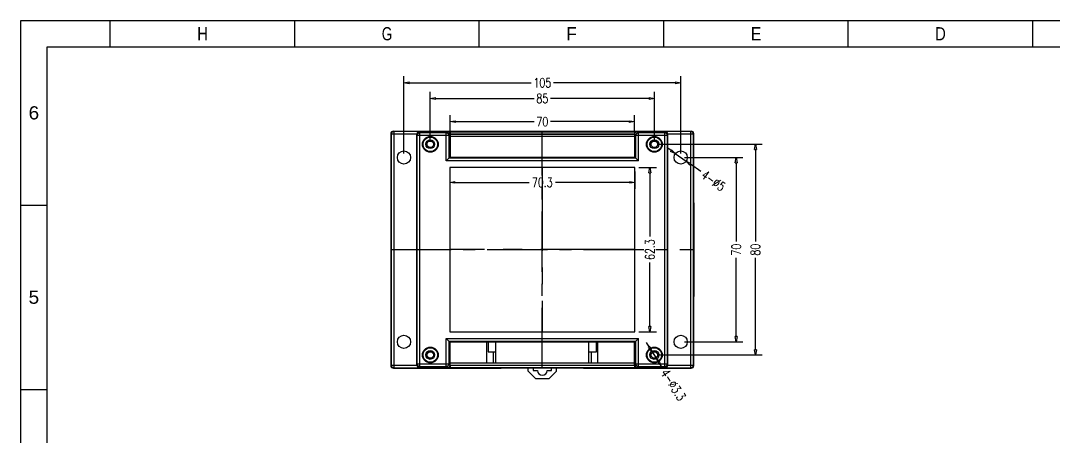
# Model space of a CAD drawing. Header units: millimetres. Extents: x 6978 to 7572, y 2560 to 2980.
# Drawn here: x 6978 to 7370.2, y 2821.5 to 2979.7 of the extents above; entities that cross this region are included whole.
import ezdxf
from ezdxf.enums import TextEntityAlignment as Align

# ---------------------------------------------------------------- set-up
doc = ezdxf.new("R2010")
doc.units = ezdxf.units.MM
doc.linetypes.add('CENTER', pattern=[50.8, 31.75, -6.35, 6.35, -6.35])
doc.layers.add('02___PRT_ALL_AXES', color=7, linetype='Continuous')
doc.layers.add('dim', color=3, linetype='Continuous')
doc.styles.add('romans', font='romans.shx', dxfattribs={"width": 0.75, "bigfont": 'fangsong.shx'})
doc.styles.add('TEXTSTYLE_0', font='txt', dxfattribs={"width": 0.8})
doc.dimstyles.new('MSTD', dxfattribs={"dimtxt": 3.5, "dimasz": 2, "dimexe": 2.5, "dimexo": 1.5, "dimgap": 1, "dimtad": 0, "dimdsep": 46, "dimtxsty": 'romans', "dimblk": 'CLOSEDBLANK', "dimcen": 0, "dimclrd": 92, "dimclre": 92, "dimclrt": 3, "dimadec": 1, "dimazin": 2, "dimtfac": 0.5, "dimtmove": 0, "dimatfit": 3, "dimfxl": 1, "dimarcsym": 0})

# ---------------------------------------------------------------- blocks, each defined once
blk = doc.blocks.new('_ClosedBlank')
at = {"color": 0, "linetype": 'ByBlock', "lineweight": -2}
for p, q in [((-1, 0.17), (0, 0)), ((-1, 0.17), (-1, -0.17)), ((0, 0), (-1, -0.17))]:
    blk.add_line(p, q, dxfattribs=at)
blk = doc.blocks.new('*D46')
at = {"layer": 'Defpoints', "color": 0}
for p in [(7228.44, 2956.1), (7123.44, 2927.74), (7228.44, 2927.74)]:
    blk.add_point(p, dxfattribs=at)
at = {"layer": 'dim', "color": 92, "lineweight": -2}
for p, q in [((7123.44, 2929.24), (7123.44, 2958.6)), ((7228.44, 2929.24), (7228.44, 2958.6)), ((7125.44, 2956.1), (7171.75, 2956.1)), ((7226.44, 2956.1), (7180.13, 2956.1))]:
    blk.add_line(p, q, dxfattribs=at)
at = {"layer": 'dim', "color": 92, "lineweight": -2, "xscale": 2, "yscale": 2, "zscale": 2, "rotation": 180}
blk.add_blockref('_ClosedBlank', (7123.44, 2956.1), dxfattribs=at)
at = {"layer": 'dim', "color": 92, "lineweight": -2, "xscale": 2, "yscale": 2, "zscale": 2}
blk.add_blockref('_ClosedBlank', (7228.44, 2956.1), dxfattribs=at)
at = {"layer": 'dim', "color": 3, "insert": (7175.94, 2956.1), "char_height": 3.5, "attachment_point": 5, "style": 'romans'}
blk.add_mtext('105', dxfattribs=at)
blk = doc.blocks.new('*D47')
at = {"layer": 'Defpoints', "color": 0}
for p in [(7228.44, 2927.74), (7228.44, 2857.74), (7249.5, 2857.74)]:
    blk.add_point(p, dxfattribs=at)
at = {"layer": 'dim', "color": 92, "lineweight": -2}
for p, q in [((7229.94, 2927.74), (7252, 2927.74)), ((7249.5, 2925.74), (7249.5, 2895.87)), ((7249.5, 2859.74), (7249.5, 2889.62)), ((7229.94, 2857.74), (7252, 2857.74))]:
    blk.add_line(p, q, dxfattribs=at)
at = {"layer": 'dim', "color": 92, "lineweight": -2, "xscale": 2, "yscale": 2, "zscale": 2}
for p, rotation in [((7249.5, 2927.74), 90), ((7249.5, 2857.74), 270)]:
    blk.add_blockref('_ClosedBlank', p, dxfattribs=dict(at, rotation=rotation))
at = {"layer": 'dim', "color": 3, "insert": (7249.5, 2892.74), "char_height": 3.5, "attachment_point": 5, "rotation": 90, "style": 'romans'}
blk.add_mtext('70', dxfattribs=at)
blk = doc.blocks.new('*D48')
at = {"layer": 'Defpoints', "color": 0}
for p in [(7210.94, 2941.34), (7140.94, 2935.74), (7210.94, 2935.74)]:
    blk.add_point(p, dxfattribs=at)
at = {"layer": 'dim', "color": 92, "lineweight": -2}
for p, q in [((7140.94, 2937.24), (7140.94, 2943.84)), ((7210.94, 2937.24), (7210.94, 2943.84)), ((7142.94, 2941.34), (7172.81, 2941.34)), ((7208.94, 2941.34), (7179.06, 2941.34))]:
    blk.add_line(p, q, dxfattribs=at)
at = {"layer": 'dim', "color": 92, "lineweight": -2, "xscale": 2, "yscale": 2, "zscale": 2, "rotation": 180}
blk.add_blockref('_ClosedBlank', (7140.94, 2941.34), dxfattribs=at)
at = {"layer": 'dim', "color": 92, "lineweight": -2, "xscale": 2, "yscale": 2, "zscale": 2}
blk.add_blockref('_ClosedBlank', (7210.94, 2941.34), dxfattribs=at)
at = {"layer": 'dim', "color": 3, "insert": (7175.94, 2941.34), "char_height": 3.5, "attachment_point": 5, "style": 'romans'}
blk.add_mtext('70', dxfattribs=at)
blk = doc.blocks.new('*D49')
at = {"layer": 'Defpoints', "color": 0}
for p in [(7218.44, 2950.15), (7133.44, 2932.74), (7218.44, 2932.74)]:
    blk.add_point(p, dxfattribs=at)
at = {"layer": 'dim', "color": 92, "lineweight": -2}
for p, q in [((7133.44, 2934.24), (7133.44, 2952.65)), ((7135.44, 2950.15), (7172.81, 2950.15)), ((7216.44, 2950.15), (7179.06, 2950.15)), ((7218.44, 2934.24), (7218.44, 2952.65))]:
    blk.add_line(p, q, dxfattribs=at)
at = {"layer": 'dim', "color": 92, "lineweight": -2, "xscale": 2, "yscale": 2, "zscale": 2, "rotation": 180}
blk.add_blockref('_ClosedBlank', (7133.44, 2950.15), dxfattribs=at)
at = {"layer": 'dim', "color": 92, "lineweight": -2, "xscale": 2, "yscale": 2, "zscale": 2}
blk.add_blockref('_ClosedBlank', (7218.44, 2950.15), dxfattribs=at)
at = {"layer": 'dim', "color": 3, "insert": (7175.94, 2950.15), "char_height": 3.5, "attachment_point": 5, "style": 'romans'}
blk.add_mtext('85', dxfattribs=at)
blk = doc.blocks.new('*D50')
at = {"layer": 'Defpoints', "color": 0}
for p in [(7140.79, 2923.89), (7211.09, 2923.89), (7211.09, 2918.28)]:
    blk.add_point(p, dxfattribs=at)
at = {"layer": 'dim', "color": 92, "lineweight": -2}
for p, q in [((7140.79, 2922.39), (7140.79, 2915.78)), ((7211.09, 2922.39), (7211.09, 2915.78)), ((7142.79, 2918.28), (7170.94, 2918.28)), ((7209.09, 2918.28), (7180.94, 2918.28))]:
    blk.add_line(p, q, dxfattribs=at)
at = {"layer": 'dim', "color": 92, "lineweight": -2, "xscale": 2, "yscale": 2, "zscale": 2, "rotation": 180}
blk.add_blockref('_ClosedBlank', (7140.79, 2918.28), dxfattribs=at)
at = {"layer": 'dim', "color": 92, "lineweight": -2, "xscale": 2, "yscale": 2, "zscale": 2}
blk.add_blockref('_ClosedBlank', (7211.09, 2918.28), dxfattribs=at)
at = {"layer": 'dim', "color": 3, "insert": (7175.94, 2918.28), "char_height": 3.5, "attachment_point": 5, "style": 'romans'}
blk.add_mtext('70.3', dxfattribs=at)
blk = doc.blocks.new('*D51')
at = {"layer": 'Defpoints', "color": 0}
for p in [(7218.44, 2932.74), (7218.44, 2852.74), (7256.8, 2852.74)]:
    blk.add_point(p, dxfattribs=at)
at = {"layer": 'dim', "color": 92, "lineweight": -2}
for p, q in [((7219.94, 2932.74), (7259.3, 2932.74)), ((7256.8, 2930.74), (7256.8, 2895.87)), ((7256.8, 2854.74), (7256.8, 2889.62)), ((7219.94, 2852.74), (7259.3, 2852.74))]:
    blk.add_line(p, q, dxfattribs=at)
at = {"layer": 'dim', "color": 92, "lineweight": -2, "xscale": 2, "yscale": 2, "zscale": 2}
for p, rotation in [((7256.8, 2932.74), 90), ((7256.8, 2852.74), 270)]:
    blk.add_blockref('_ClosedBlank', p, dxfattribs=dict(at, rotation=rotation))
at = {"layer": 'dim', "color": 3, "insert": (7256.8, 2892.74), "char_height": 3.5, "attachment_point": 5, "rotation": 90, "style": 'romans'}
blk.add_mtext('80', dxfattribs=at)
blk = doc.blocks.new('SUN_6HWZ35TKK40GSGJE8VEUYAXIAKM')
at = {"color": 7, "linetype": 'Continuous'}
for p, q in [((-594, 420), (0, 420)), ((-594, 0), (-594, 420)), ((-560, 410), (-560, 420)), ((-490, 410), (-490, 420)), ((-420, 410), (-420, 420)), ((-350, 410), (-350, 420)), ((-280, 410), (-280, 420)), ((-210, 410), (-210, 420)), ((-584, 410), (-10, 410)), ((-584, 10), (-584, 410)), ((-594, 350), (-584, 350)), ((-594, 280), (-584, 280))]:
    blk.add_line(p, q, dxfattribs=at)
at = {"color": 2, "linetype": 'Continuous', "style": 'TEXTSTYLE_0', "width": 1.2}
for s, p, p2 in [('H', (-526.99, 412.53), (-522.99, 412.53)), ('G', (-456.99, 412.53), (-452.99, 412.53)), ('F', (-386.99, 412.53), (-382.99, 412.53)), ('E', (-316.99, 412.53), (-312.99, 412.53)), ('D', (-246.99, 412.53), (-242.99, 412.53)), ('6', (-590.99, 382.5), (-586.99, 382.5)), ('5', (-590.99, 312.5), (-586.99, 312.5))]:
    blk.add_text(s, height=5, dxfattribs=at).set_placement(p, p2, align=Align.FIT)
blk = doc.blocks.new('*D61')
at = {"layer": 'Defpoints', "color": 0}
for p in [(7226.4, 2929.19), (7230.48, 2926.29)]:
    blk.add_point(p, dxfattribs=at)
at = {"layer": 'dim', "color": 92, "lineweight": -2}
for p, q in [((7224.77, 2930.34), (7223.14, 2931.5)), ((7226.4, 2929.19), (7230.48, 2926.29)), ((7236.02, 2922.36), (7232.11, 2925.14))]:
    blk.add_line(p, q, dxfattribs=at)
at = {"layer": 'dim', "color": 92, "lineweight": -2, "xscale": 2, "yscale": 2, "zscale": 2}
for p, rotation in [((7226.4, 2929.19), 324.6416055466507), ((7230.48, 2926.29), 144.6416055466507)]:
    blk.add_blockref('_ClosedBlank', p, dxfattribs=dict(at, rotation=rotation))
at = {"layer": 'dim', "color": 3, "insert": (7240.86, 2918.93), "char_height": 3.5, "attachment_point": 5, "rotation": 324.6416, "style": 'romans'}
blk.add_mtext('4-∅5', dxfattribs=at)
blk = doc.blocks.new('*D62')
at = {"layer": 'Defpoints', "color": 0}
for p in [(7217.55, 2854.13), (7219.32, 2851.35)]:
    blk.add_point(p, dxfattribs=at)
at = {"layer": 'dim', "color": 92, "lineweight": -2}
for p, q in [((7216.48, 2855.82), (7215.41, 2857.51)), ((7217.55, 2854.13), (7219.32, 2851.35)), ((7221.47, 2847.97), (7220.39, 2849.66))]:
    blk.add_line(p, q, dxfattribs=at)
at = {"layer": 'dim', "color": 92, "lineweight": -2, "xscale": 2, "yscale": 2, "zscale": 2}
for p, rotation in [((7217.55, 2854.13), 302.4128089078235), ((7219.32, 2851.35), 122.4128089078235)]:
    blk.add_blockref('_ClosedBlank', p, dxfattribs=dict(at, rotation=rotation))
at = {"layer": 'dim', "color": 3, "insert": (7225.65, 2841.38), "char_height": 3.5, "attachment_point": 5, "rotation": 302.4128, "style": 'romans'}
blk.add_mtext('4-∅3.3', dxfattribs=at)
blk = doc.blocks.new('*D64')
at = {"layer": 'Defpoints', "color": 0}
for p in [(7211.09, 2923.89), (7211.09, 2861.59), (7216.74, 2861.59)]:
    blk.add_point(p, dxfattribs=at)
at = {"layer": 'dim', "color": 92, "lineweight": -2}
for p, q in [((7212.59, 2923.89), (7219.24, 2923.89)), ((7216.74, 2921.89), (7216.74, 2897.68)), ((7216.74, 2863.59), (7216.74, 2887.8)), ((7212.59, 2861.59), (7219.24, 2861.59))]:
    blk.add_line(p, q, dxfattribs=at)
at = {"layer": 'dim', "color": 92, "lineweight": -2, "xscale": 2, "yscale": 2, "zscale": 2}
for p, rotation in [((7216.74, 2923.89), 90), ((7216.74, 2861.59), 270)]:
    blk.add_blockref('_ClosedBlank', p, dxfattribs=dict(at, rotation=rotation))
at = {"layer": 'dim', "color": 3, "insert": (7216.74, 2892.74), "char_height": 3.5, "attachment_point": 5, "rotation": 90, "style": 'romans'}
blk.add_mtext('62.3', dxfattribs=at)

msp = doc.modelspace()

# ---------------------------------------------------------------- linework, layer by layer
at = {"color": 7, "linetype": 'Continuous'}
for p, q in [((7119.578, 2937.6), (7119.438, 2937.74)), ((7119.438, 2937.74), (7232.438, 2937.74)), ((7119.578, 2937.6), (7119.578, 2847.88)), ((7129.351, 2937.6), (7119.578, 2937.6)), ((7129.438, 2937.513), (7129.351, 2937.6)), ((7129.438, 2847.967), (7129.438, 2937.513)), ((7129.438, 2937.513), (7140.938, 2937.513)), ((7139.484, 2937.059), (7139.938, 2937.513)), ((7140.938, 2937.531), (7210.938, 2937.531)), ((7140.938, 2937.513), (7140.938, 2936.593)), ((7210.938, 2937.513), (7210.938, 2936.593)), ((7210.938, 2937.513), (7222.438, 2937.513)), ((7211.938, 2937.513), (7212.392, 2937.059)), ((7222.525, 2937.6), (7222.438, 2937.513)), ((7222.438, 2847.967), (7222.438, 2937.513)), ((7232.298, 2937.6), (7222.525, 2937.6)), ((7232.438, 2937.74), (7232.298, 2937.6)), ((7232.298, 2847.88), (7232.298, 2937.6)), ((7118.438, 2936.74), (7118.438, 2910.56)), ((7118.578, 2936.6), (7118.438, 2936.74)), ((7118.578, 2936.6), (7118.578, 2848.88)), ((7128.368, 2936.6), (7118.578, 2936.6)), ((7128.368, 2848.897), (7128.368, 2936.583)), ((7128.438, 2936.513), (7128.368, 2936.583)), ((7128.438, 2848.967), (7128.438, 2936.513)), ((7140.484, 2936.059), (7128.438, 2936.059)), ((7139.484, 2937.059), (7129.438, 2937.059)), ((7139.484, 2926.49), (7139.484, 2937.059)), ((7140.484, 2936.059), (7140.938, 2936.513)), ((7140.484, 2936.059), (7140.484, 2927.49)), ((7140.938, 2936.575), (7210.938, 2936.575)), ((7210.938, 2936.54), (7140.938, 2936.54)), ((7140.938, 2936.513), (7140.938, 2927.944)), ((7140.938, 2935.81), (7210.938, 2935.81)), ((7210.938, 2935.74), (7140.938, 2935.74)), ((7210.938, 2936.513), (7210.938, 2927.944)), ((7210.938, 2936.513), (7211.392, 2936.059)), ((7211.392, 2927.49), (7211.392, 2936.059)), ((7223.438, 2936.059), (7211.392, 2936.059)), ((7212.392, 2926.49), (7212.392, 2937.059)), ((7222.438, 2937.059), (7212.392, 2937.059)), ((7223.508, 2936.583), (7223.438, 2936.513)), ((7223.438, 2848.967), (7223.438, 2936.513)), ((7233.298, 2936.6), (7223.508, 2936.6)), ((7223.508, 2848.897), (7223.508, 2936.583)), ((7233.438, 2936.74), (7233.298, 2936.6)), ((7233.298, 2848.88), (7233.298, 2936.6)), ((7233.438, 2910.56), (7233.438, 2936.74)), ((7140.484, 2927.49), (7139.484, 2926.49)), ((7212.392, 2926.49), (7139.484, 2926.49)), ((7140.938, 2927.944), (7140.484, 2927.49)), ((7211.392, 2927.49), (7140.484, 2927.49)), ((7211.142, 2927.74), (7140.734, 2927.74)), ((7211.392, 2927.49), (7210.938, 2927.944)), ((7211.392, 2927.49), (7212.392, 2926.49)), ((7140.788, 2923.89), (7140.788, 2861.59)), ((7211.088, 2923.89), (7140.788, 2923.89)), ((7211.088, 2861.59), (7211.088, 2923.89)), ((7118.438, 2910.56), (7118.508, 2910.49)), ((7118.508, 2910.49), (7118.508, 2874.99)), ((7233.438, 2910.56), (7233.368, 2910.49)), ((7233.368, 2910.49), (7233.368, 2874.99)), ((7118.438, 2874.92), (7118.508, 2874.99)), ((7118.438, 2874.92), (7118.438, 2848.74)), ((7233.438, 2874.92), (7233.368, 2874.99)), ((7233.438, 2848.74), (7233.438, 2874.92)), ((7140.788, 2861.59), (7211.088, 2861.59)), ((7139.484, 2848.421), (7139.484, 2858.99)), ((7139.484, 2858.99), (7212.392, 2858.99)), ((7139.484, 2858.99), (7140.484, 2857.99)), ((7140.938, 2857.536), (7140.484, 2857.99)), ((7140.484, 2857.99), (7140.484, 2849.421)), ((7140.484, 2857.99), (7211.392, 2857.99)), ((7140.734, 2857.74), (7211.142, 2857.74)), ((7140.938, 2848.967), (7140.938, 2857.536)), ((7154.838, 2849.74), (7154.838, 2857.74)), ((7155.438, 2857.74), (7155.438, 2853.94)), ((7158.288, 2849.74), (7158.288, 2857.74)), ((7193.588, 2849.74), (7193.588, 2857.74)), ((7196.438, 2853.94), (7196.438, 2857.74)), ((7197.038, 2849.74), (7197.038, 2857.74)), ((7210.938, 2857.536), (7211.392, 2857.99)), ((7210.938, 2848.967), (7210.938, 2857.536)), ((7211.392, 2857.99), (7212.392, 2858.99)), ((7211.392, 2849.421), (7211.392, 2857.99)), ((7212.392, 2848.421), (7212.392, 2858.99)), ((7155.438, 2853.94), (7158.288, 2853.94)), ((7157.338, 2853.94), (7157.338, 2849.74)), ((7193.588, 2853.94), (7196.438, 2853.94)), ((7194.538, 2849.74), (7194.538, 2853.94)), ((7118.438, 2848.74), (7118.578, 2848.88)), ((7118.578, 2848.88), (7128.368, 2848.88)), ((7119.438, 2847.74), (7119.578, 2847.88)), ((7119.438, 2847.74), (7160.338, 2847.74)), ((7119.578, 2847.88), (7129.351, 2847.88)), ((7128.368, 2848.897), (7128.438, 2848.967)), ((7128.438, 2849.421), (7140.484, 2849.421)), ((7129.351, 2847.88), (7129.438, 2847.967)), ((7129.438, 2848.421), (7139.484, 2848.421)), ((7129.438, 2847.967), (7140.938, 2847.967)), ((7139.938, 2847.967), (7139.484, 2848.421)), ((7140.938, 2848.967), (7140.484, 2849.421)), ((7140.938, 2849.74), (7210.938, 2849.74)), ((7140.938, 2848.94), (7210.938, 2848.94)), ((7140.938, 2848.905), (7210.938, 2848.905)), ((7140.938, 2848.888), (7140.938, 2847.967)), ((7140.938, 2847.95), (7210.938, 2847.95)), ((7160.338, 2847.81), (7191.538, 2847.81)), ((7160.338, 2847.81), (7160.338, 2847.74)), ((7170.538, 2846.64), (7170.538, 2847.81)), ((7172.438, 2847.81), (7172.438, 2846.84)), ((7179.438, 2846.84), (7179.438, 2847.81)), ((7181.338, 2846.64), (7181.338, 2847.81)), ((7191.538, 2847.81), (7191.538, 2847.74)), ((7191.538, 2847.74), (7232.438, 2847.74)), ((7211.392, 2849.421), (7210.938, 2848.967)), ((7210.938, 2848.888), (7210.938, 2847.967)), ((7210.938, 2847.967), (7222.438, 2847.967)), ((7211.392, 2849.421), (7223.438, 2849.421)), ((7212.392, 2848.421), (7211.938, 2847.967)), ((7212.392, 2848.421), (7222.438, 2848.421)), ((7222.438, 2847.967), (7222.525, 2847.88)), ((7222.525, 2847.88), (7232.298, 2847.88)), ((7223.438, 2848.967), (7223.508, 2848.897)), ((7223.508, 2848.88), (7233.298, 2848.88)), ((7232.298, 2847.88), (7232.438, 2847.74)), ((7233.298, 2848.88), (7233.438, 2848.74)), ((7170.538, 2846.64), (7173.338, 2843.84)), ((7172.438, 2846.84), (7174.138, 2846.84)), ((7173.338, 2843.84), (7178.538, 2843.84)), ((7177.738, 2846.84), (7179.438, 2846.84)), ((7178.538, 2843.84), (7181.338, 2846.64))]:
    msp.add_line(p, q, dxfattribs=at)
at = {"color": 1, "linetype": 'CENTER', "ltscale": 0.72}
for p, q in [((7175.938, 2847.74), (7175.938, 2937.74)), ((7118.438, 2892.74), (7233.438, 2892.74))]:
    msp.add_line(p, q, dxfattribs=at)
at = {"color": 1, "linetype": 'CENTER', "ltscale": 0.9968}
msp.add_line((7175.938, 2923.89), (7175.938, 2861.59), dxfattribs=at)
at = {"color": 1, "linetype": 'CENTER', "ltscale": 1.1248}
msp.add_line((7211.088, 2892.74), (7140.788, 2892.74), dxfattribs=at)
at = {"color": 7, "linetype": 'Continuous'}
for centre, radius in [((7133.438, 2932.74), 2.984), ((7133.438, 2932.74), 2.759), ((7133.438, 2932.74), 1.65), ((7218.438, 2932.74), 2.984), ((7218.438, 2932.74), 2.759), ((7218.438, 2932.74), 1.65), ((7133.438, 2852.74), 2.984), ((7133.438, 2852.74), 2.759), ((7218.438, 2852.74), 2.984), ((7218.438, 2852.74), 2.759), ((7133.438, 2852.74), 1.65), ((7218.438, 2852.74), 1.65)]:
    msp.add_circle(centre, radius, dxfattribs=at)
for centre, radius, start, end in [((7119.578, 2936.6), 1, 90.02081, 179.97919), ((7129.369, 2936.626), 0.975, 91.04635, 103.68692), ((7222.507, 2936.626), 0.975, 76.31308, 88.95365), ((7232.298, 2936.6), 1, 0.02082, 89.97918), ((7129.438, 2936.059), 1, 89.99605, 179.99447), ((7139.484, 2936.059), 1, 0.02082, 89.97918), ((7212.393, 2936.059), 1, 90.02081, 179.97919), ((7222.438, 2936.059), 1, 0.00396, 90.0055), ((7119.578, 2848.88), 1, 180.02081, 269.97919), ((7129.438, 2849.421), 1, 180.00398, 270.00551), ((7129.369, 2848.855), 0.975, 256.31308, 268.95365), ((7139.484, 2849.421), 1, 270.02082, 359.97918), ((7212.393, 2849.421), 1, 180.02081, 269.97919), ((7222.438, 2849.421), 1, 269.9953, 359.9952), ((7222.507, 2848.855), 0.975, 271.04635, 283.68692), ((7232.298, 2848.88), 1, 270.02082, 359.97918), ((7175.938, 2846.84), 1.8, 180, 0)]:
    msp.add_arc(centre, radius, start, end, dxfattribs=at)
for centre, major_axis, ratio, start_param, end_param in [((7119.438, 2936.74), (0.707, -0.707), 0.9996955, 2.3563468, 3.9268385), ((7129.438, 2936.513), (0.707, -0.707), 0.9996955, 2.3563468, 3.9268385), ((7129.438, 2936.513), (0, 1), 0.9998477, 0, 1.5707963), ((7139.938, 2936.513), (0.707, 0.707), 0.9996955, -0.7852459, 0.7852459), ((7211.938, 2936.513), (-0.707, 0.707), 0.9996955, -0.7852459, 0.4711291), ((7222.438, 2936.513), (0.707, 0.707), 0.9996955, -0.7852459, 0.7852459), ((7222.438, 2936.513), (0, 1), 0.9998477, -1.5707963, 0), ((7232.438, 2936.74), (0.707, 0.707), 0.9996955, -0.7852459, 0.7852459), ((7129.368, 2936.583), (0.707, -0.707), 0.9996955, -2.3734955, -2.3563468), ((7211.938, 2936.513), (-0.707, 0.707), 0.9996955, 0.7072677, 0.7852459), ((7211.938, 2936.513), (0.707, -0.707), 0.9996955, -2.6704636, -2.434325), ((7222.508, 2936.583), (0.707, 0.707), 0.9996955, -0.7852459, -0.7680972), ((7119.438, 2848.74), (0.707, 0.707), 0.9996955, -3.9268385, -2.3563468), ((7129.368, 2848.897), (0.707, 0.707), 0.9996955, 2.3563468, 2.3734955), ((7129.438, 2848.967), (-0.707, -0.707), 0.9996955, -0.7852459, 0.7852459), ((7129.438, 2848.967), (0, 1), 0.9998477, 1.5707963, 3.1415927), ((7139.938, 2848.967), (0.707, -0.707), 0.9996955, -0.7852459, 0.7072677), ((7139.938, 2848.967), (-0.707, 0.707), 0.9996955, -2.434325, -2.4170067), ((7139.938, 2848.967), (0.707, -0.707), 0.9996955, 0.724586, 0.7852459), ((7211.938, 2848.967), (0.707, 0.707), 0.9996955, -3.9268385, -2.3563468), ((7222.438, 2848.967), (-0.707, 0.707), 0.9996955, 2.3563468, 3.9268385), ((7222.438, 2848.967), (0, 1), 0.9998477, -3.1415927, -1.5707963), ((7222.508, 2848.897), (0.707, -0.707), 0.9996955, 0.7680972, 0.7852459), ((7232.438, 2848.74), (0.707, -0.707), 0.9996955, -0.7852459, 0.7852459)]:
    msp.add_ellipse(centre, major_axis=major_axis, ratio=ratio, start_param=start_param, end_param=end_param, dxfattribs=at)
for points, start_tangent, end_tangent in [([(7129.138, 2937.573), (7128.925, 2937.494), (7128.726, 2937.36), (7128.552, 2937.169), (7128.424, 2936.916), (7128.368, 2936.6)], (-0.9716316, -0.2364997), (-0.017148, -0.999853)), ([(7223.508, 2936.6), (7223.452, 2936.916), (7223.324, 2937.169), (7223.151, 2937.36), (7222.951, 2937.494), (7222.738, 2937.573)], (-0.017148, 0.999853), (-0.9716316, 0.2364997)), ([(7128.368, 2848.88), (7128.424, 2848.565), (7128.552, 2848.312), (7128.726, 2848.12), (7128.925, 2847.986), (7129.138, 2847.908)], (0.017148, -0.999853), (0.9716316, -0.2364997)), ([(7222.738, 2847.908), (7222.951, 2847.986), (7223.151, 2848.12), (7223.324, 2848.312), (7223.452, 2848.565), (7223.508, 2848.88)], (0.9716316, 0.2364997), (0.017148, 0.999853))]:
    msp.add_spline(points, degree=3, dxfattribs=dict(at, start_tangent=start_tangent, end_tangent=end_tangent))
at = {"layer": '02___PRT_ALL_AXES', "color": 7, "linetype": 'Continuous'}
for centre, radius in [((7133.438, 2932.74), 1.25), ((7218.438, 2932.74), 1.25), ((7123.438, 2927.74), 2.5), ((7228.438, 2927.74), 2.5), ((7123.438, 2857.74), 2.5), ((7228.438, 2857.74), 2.5), ((7133.438, 2852.74), 1.25), ((7218.438, 2852.74), 1.25)]:
    msp.add_circle(centre, radius, dxfattribs=at)

# ---------------------------------------------------------------- block references
at = {"layer": 'dim'}
msp.add_blockref('SUN_6HWZ35TKK40GSGJE8VEUYAXIAKM', (7572.016, 2559.694), dxfattribs=at)

# ---------------------------------------------------------------- dimensions: what is measured, and where the dimension line sits
for base, p1, p2, picture, middle in [((7228.438, 2956.1), (7123.438, 2927.74), (7228.438, 2927.74), '*D46', (7175.938, 2956.1)), ((7218.438, 2950.15), (7133.438, 2932.74), (7218.438, 2932.74), '*D49', (7175.938, 2950.15)), ((7210.938, 2941.337), (7140.938, 2935.74), (7210.938, 2935.74), '*D48', (7175.938, 2941.337))]:
    dim = msp.add_linear_dim(base=base, p1=p1, p2=p2, dimstyle='MSTD', dxfattribs=at)
    dim.commit()
    dim.dimension.update_dxf_attribs({"geometry": picture, "text_midpoint": middle})
for base, p1, p2, picture, middle in [((7256.802, 2852.74), (7218.438, 2932.74), (7218.438, 2852.74), '*D51', (7256.802, 2892.74)), ((7249.499, 2857.74), (7228.438, 2927.74), (7228.438, 2857.74), '*D47', (7249.499, 2892.74)), ((7216.741, 2861.59), (7211.088, 2923.89), (7211.088, 2861.59), '*D64', (7216.741, 2892.74))]:
    dim = msp.add_linear_dim(base=base, p1=p1, p2=p2, angle=90, dimstyle='MSTD', dxfattribs=at)
    dim.commit()
    dim.dimension.update_dxf_attribs({"geometry": picture, "text_midpoint": middle})
dim = msp.add_diameter_dim_2p(p1=(7226.399, 2929.187), p2=(7230.477, 2926.293), text='4-<>', dimstyle='MSTD', dxfattribs=at)
dim.commit()
dim.dimension.update_dxf_attribs({"geometry": '*D61', "text_midpoint": (7240.858, 2918.928), "dimtype": 163})
dim = msp.add_linear_dim(base=(7211.088, 2918.28), p1=(7140.788, 2923.89), p2=(7211.088, 2923.89), dimstyle='MSTD', dxfattribs=at)
dim.commit()
dim.dimension.update_dxf_attribs({"geometry": '*D50', "text_midpoint": (7175.938, 2918.28), "dimtype": 160})
dim = msp.add_diameter_dim_2p(p1=(7217.554, 2854.133), p2=(7219.323, 2851.347), text='4-<>', dimstyle='MSTD', dxfattribs=at)
dim.commit()
dim.dimension.update_dxf_attribs({"geometry": '*D62', "text_midpoint": (7225.654, 2841.375)})

doc.saveas('drawing.dxf')
